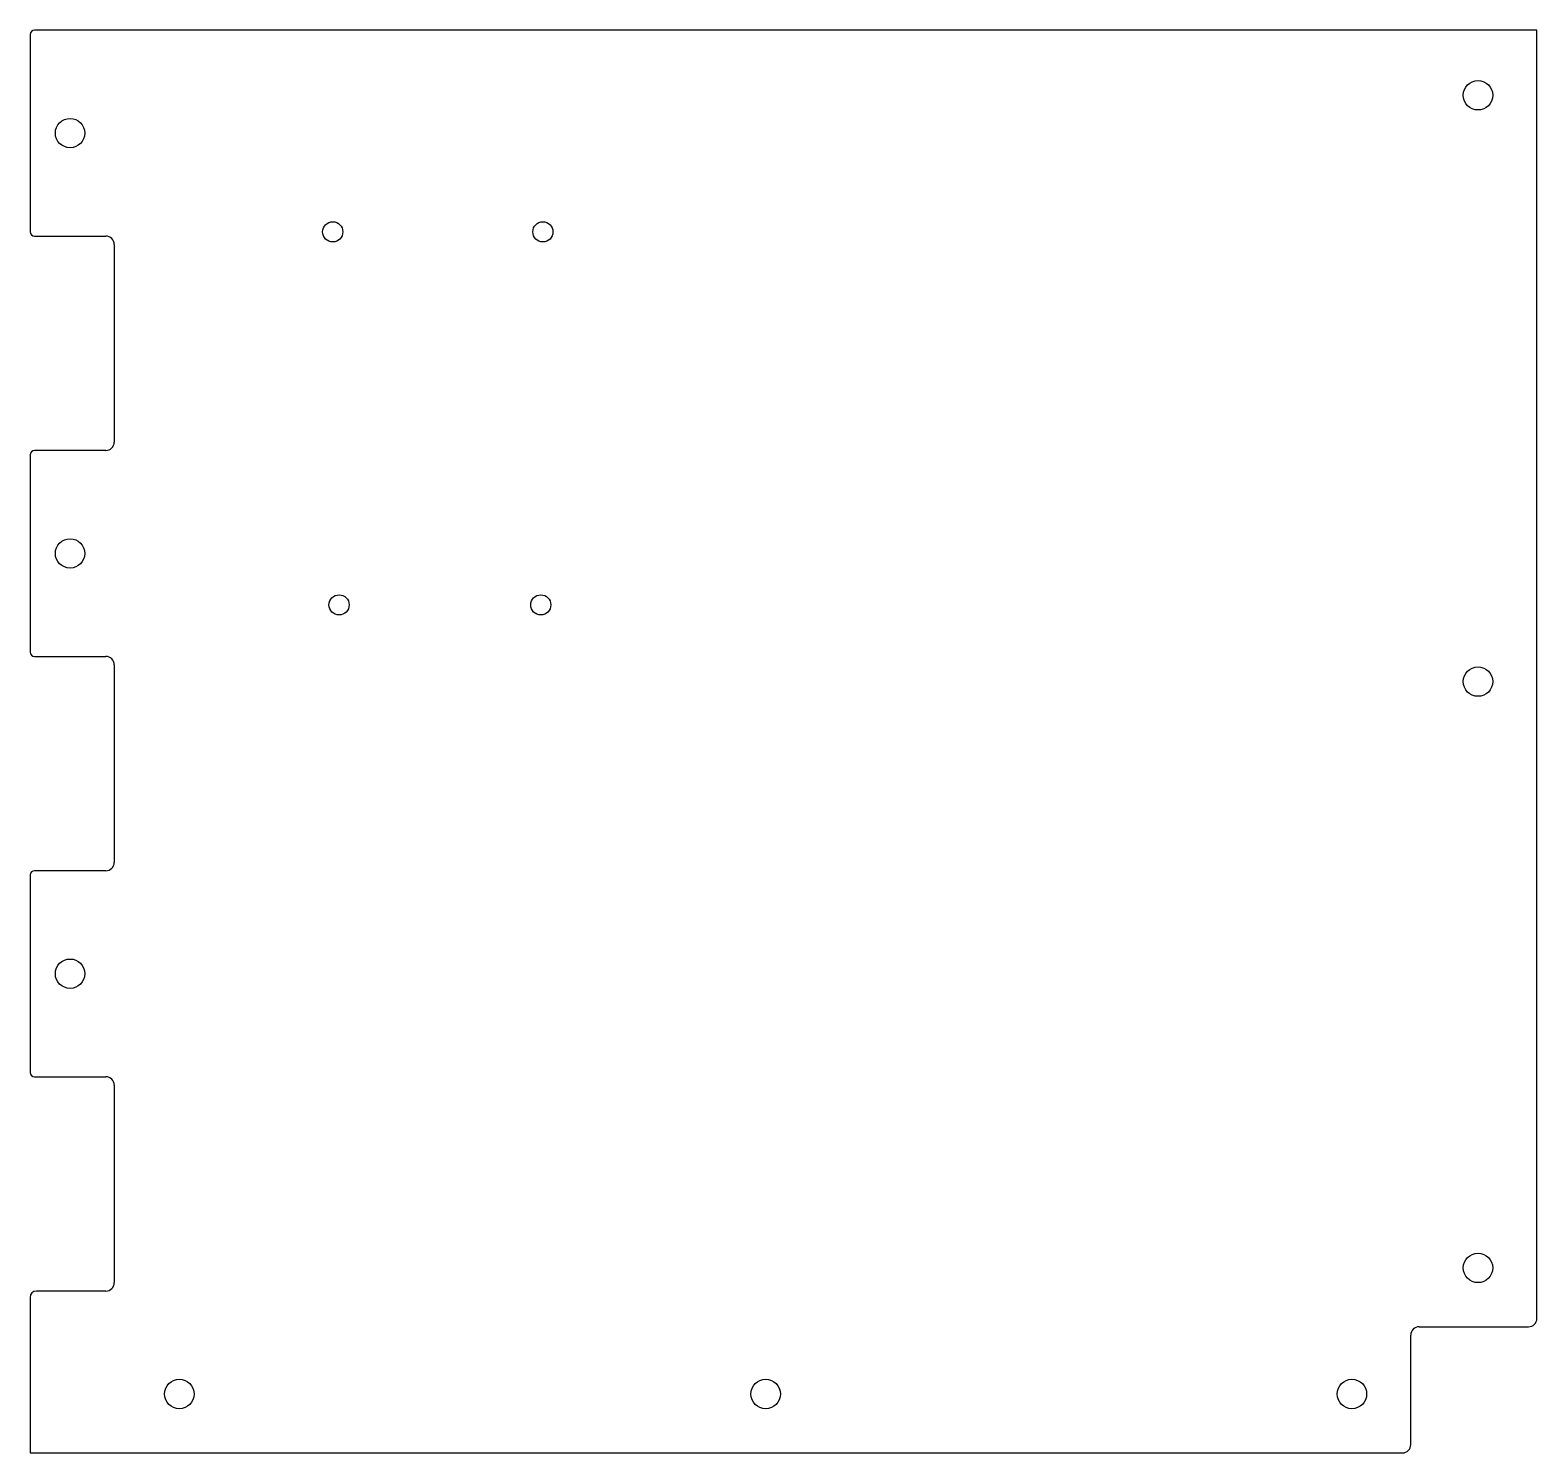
# Model space of a CAD drawing. Header units: millimetres. Extents: x -179 to 179, y -169 to 169.
import ezdxf

# ---------------------------------------------------------------- set-up
doc = ezdxf.new("R2010")
doc.units = ezdxf.units.MM
doc.layers.add('CUTOUTS', color=1, linetype='CONTINUOUS')
doc.layers.add('PERIMETER', color=5, linetype='CONTINUOUS')

msp = doc.modelspace()

# ---------------------------------------------------------------- linework, layer by layer
at = {"layer": 'CUTOUTS'}
for centre, radius in [((165.25, 153.75), 3.5), ((-169.75, 144.75), 3.5), ((-107.25, 121.25), 2.4), ((-57.25, 121.25), 2.4), ((-169.75, 44.75), 3.5), ((-105.75, 32.5), 2.4), ((-57.75, 32.5), 2.4), ((165.25, 14.25), 3.5), ((-169.75, -55.25), 3.5), ((165.25, -125.25), 3.5), ((-143.75, -155.25), 3.5), ((-4.25, -155.25), 3.5), ((135.25, -155.25), 3.5)]:
    msp.add_circle(centre, radius, dxfattribs=at)
at = {"layer": 'PERIMETER'}
for p, q in [((179.25, 169.25), (-178.25, 169.25)), ((179.25, -137.25), (179.25, 169.25)), ((-179.25, 168.25), (-179.25, 121.25)), ((-178.25, 120.25), (-161.25, 120.25)), ((-159.25, 118.25), (-159.25, 71.25)), ((-179.25, 68.25), (-179.25, 21.25)), ((-161.25, 69.25), (-178.25, 69.25)), ((-178.25, 20.25), (-161.25, 20.25)), ((-159.25, 18.25), (-159.25, -28.75)), ((-179.25, -31.75), (-179.25, -78.75)), ((-161.25, -30.75), (-178.25, -30.75)), ((-178.25, -79.75), (-161.25, -79.75)), ((-159.25, -81.75), (-159.25, -128.75)), ((-179.25, -132.25), (-179.25, -169.25)), ((-161.25, -130.75), (-177.75, -130.75)), ((151.25, -139.25), (177.25, -139.25)), ((149.25, -167.25), (149.25, -141.25)), ((-179.25, -169.25), (147.25, -169.25))]:
    msp.add_line(p, q, dxfattribs=at)
for centre, radius, start, end in [((-178.25, 168.25), 1, 90, 180), ((-178.25, 121.25), 1, 180, 270), ((-161.25, 118.25), 2, 0, 90), ((-178.25, 68.25), 1, 90, 180), ((-161.25, 71.25), 2, -90, 0), ((-178.25, 21.25), 1, 180, 270), ((-161.25, 18.25), 2, 0, 90), ((-178.25, -31.75), 1, 90, 180), ((-161.25, -28.75), 2, -90, 0), ((-178.25, -78.75), 1, 180, 270), ((-161.25, -81.75), 2, 0, 90), ((-161.25, -128.75), 2, -90, 0), ((-177.75, -132.25), 1.5, 90, 180), ((151.25, -141.25), 2, 90, 180), ((177.25, -137.25), 2, -90, 0), ((147.25, -167.25), 2, -90, 0)]:
    msp.add_arc(centre, radius, start, end, dxfattribs=at)

doc.saveas('drawing.dxf')
